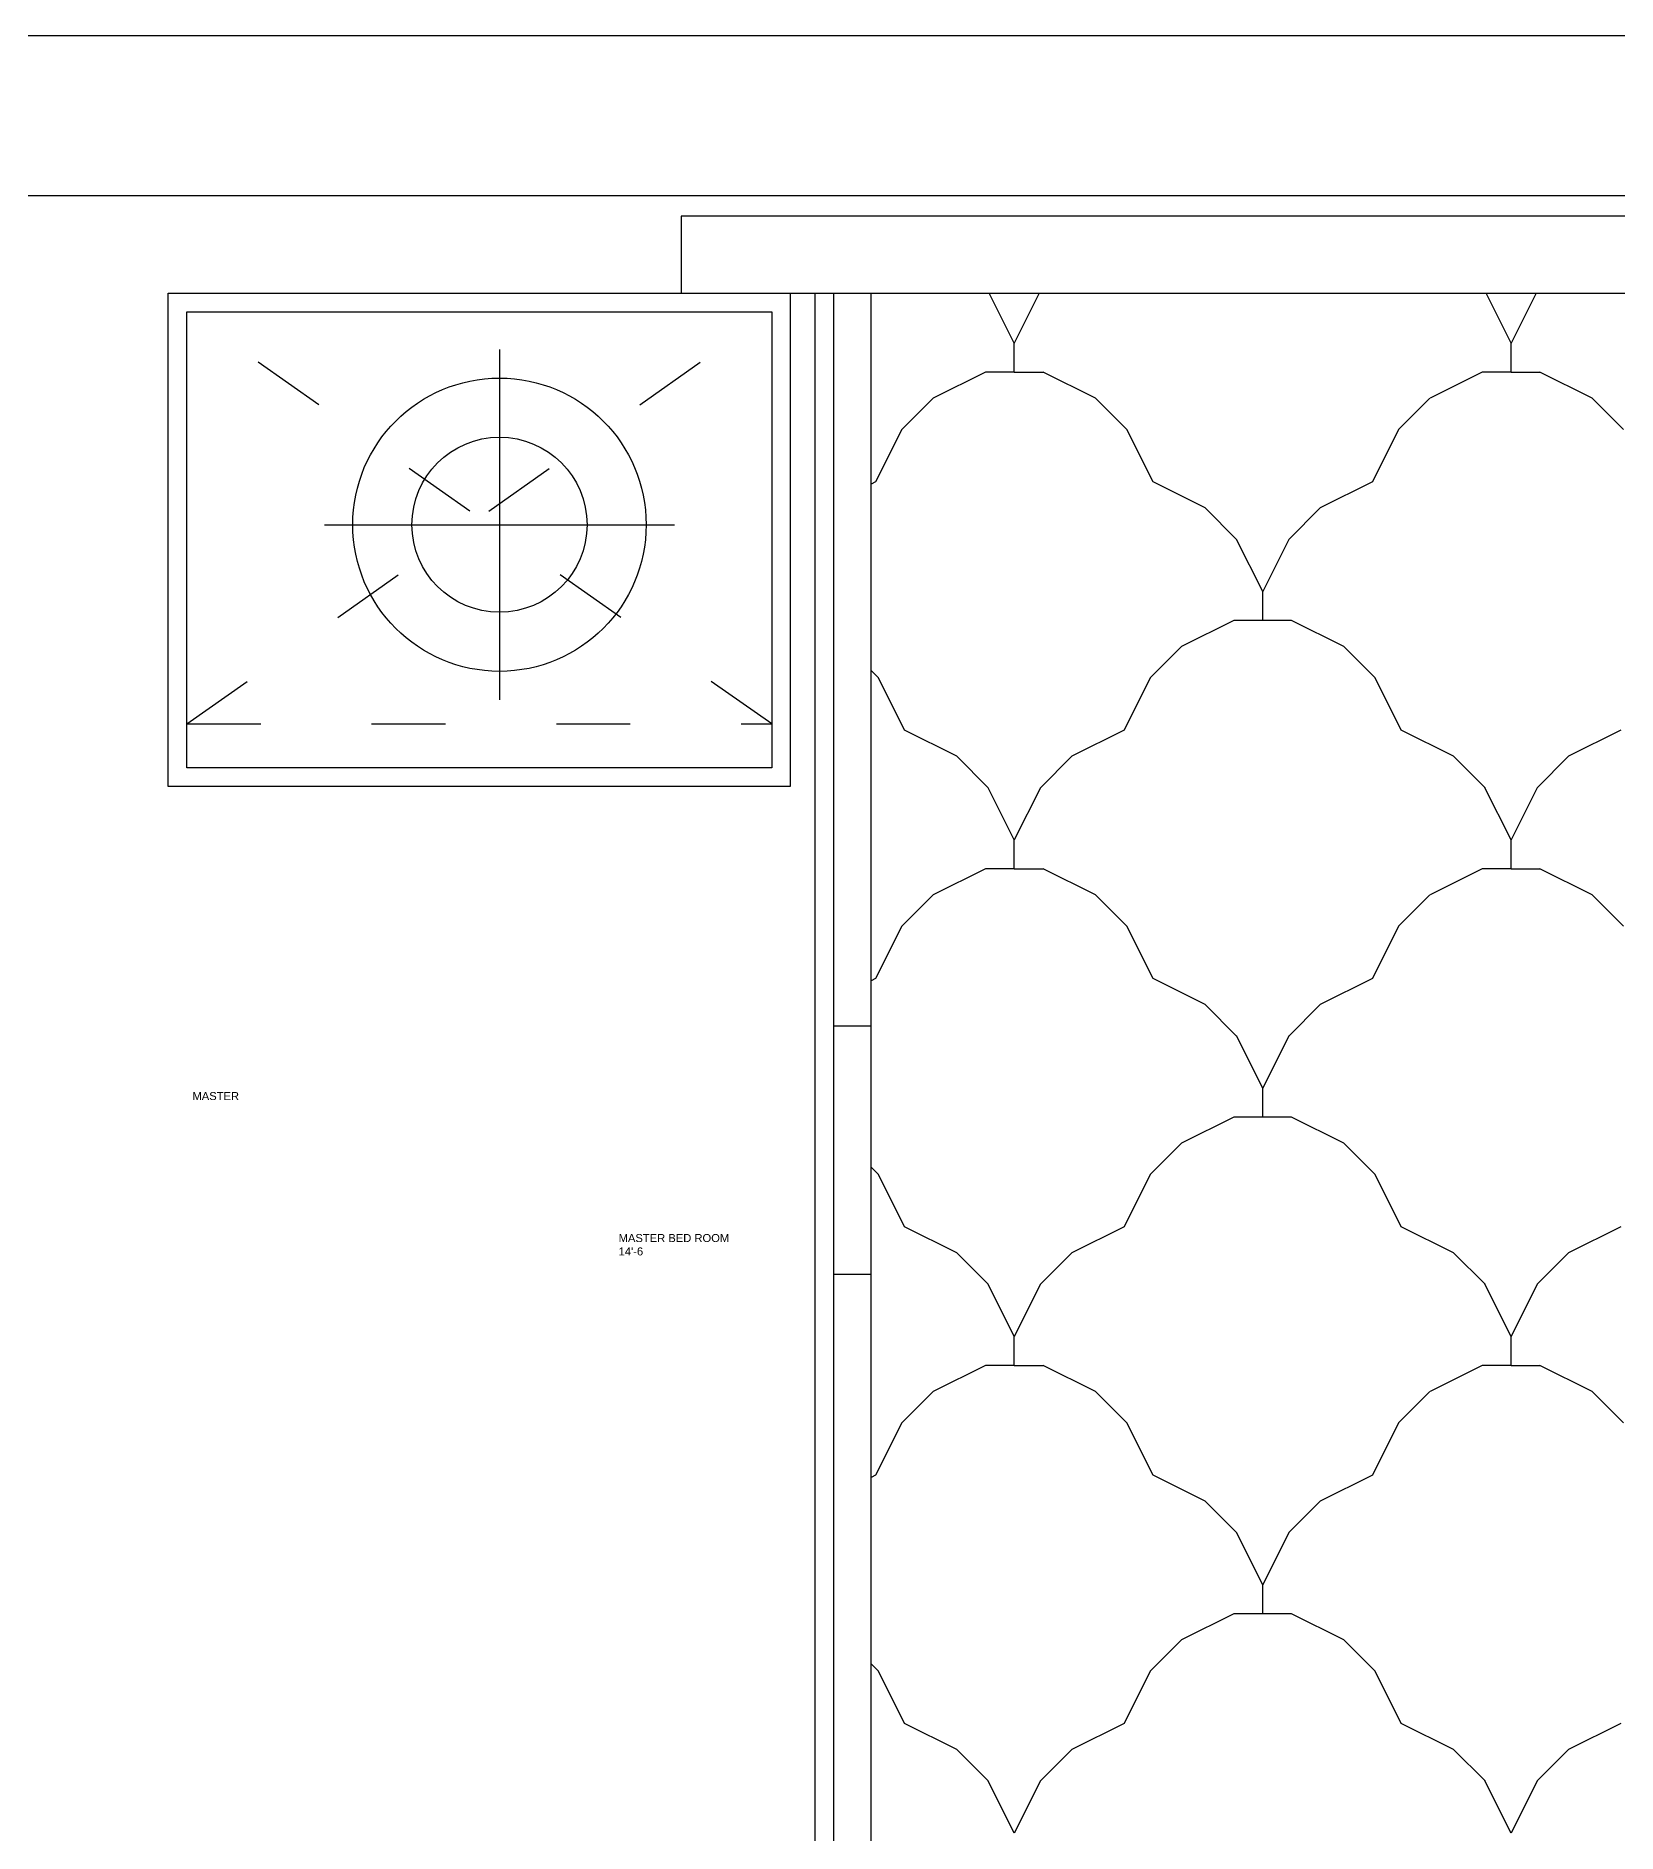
# Model space of a CAD drawing. Header units: inches. Extents: x 6 to 322, y 14 to 629.
# Drawn here: x 45.03 to 84.53, y 574.77 to 619.69 of the extents above; entities that cross this region are included whole.
import ezdxf

# ---------------------------------------------------------------- set-up
doc = ezdxf.new("R2010")
doc.units = ezdxf.units.IN
doc.header["$MEASUREMENT"] = 0
doc.linetypes.add('ACAD_ISO02W100', pattern=[15, 12, -3])
doc.linetypes.add('ACAD_ISO03W100', pattern=[30, 12, -18])
doc.styles.get("Standard").update_dxf_attribs({"font": 'arial.ttf'})

# ---------------------------------------------------------------- blocks, each defined once
blk = doc.blocks.new('A$C029D5C69')
for p, q in [((0.4164, 2.0693), (0.4164, 2.0066)), ((2.2315, 2.0693), (0.4164, 2.0693)), ((0, 1.606), (0, 2.0066)), ((0, 2.0066), (0.505, 2.0066)), ((0.4164, 2.0066), (2.2315, 2.0066)), ((0.505, 2.0066), (0.505, 1.606)), ((0.5252, 0.0351), (0.5252, 2.0066)), ((0.5403, 0.0502), (0.5403, 2.0066)), ((0.5706, 0.0805), (0.5706, 2.0066)), ((0.6869, 1.966), (0.6666, 2.0066)), ((0.7072, 2.0066), (0.6869, 1.966)), ((1.0902, 1.966), (1.0699, 2.0066)), ((1.1106, 2.0066), (1.0902, 1.966)), ((0.0151, 1.6211), (0.0151, 1.9915)), ((0.0151, 1.9915), (0.4899, 1.9915)), ((0.4899, 1.9915), (0.4899, 1.6211)), ((0.2689, 1.9609), (0.2689, 1.6764)), ((0.6869, 1.9425), (0.6869, 1.966)), ((0.6869, 1.9425), (0.6869, 1.966)), ((1.0902, 1.9425), (1.0902, 1.966)), ((1.0902, 1.9425), (1.0902, 1.966)), ((0.6634, 1.9425), (0.621, 1.9213)), ((0.6634, 1.9425), (0.621, 1.9213)), ((0.6869, 1.9425), (0.6634, 1.9425)), ((0.6869, 1.9425), (0.7104, 1.9425)), ((0.7528, 1.9213), (0.7104, 1.9425)), ((0.7528, 1.9213), (0.7104, 1.9425)), ((1.0668, 1.9425), (1.0244, 1.9213)), ((1.0668, 1.9425), (1.0244, 1.9213)), ((1.0902, 1.9425), (1.0668, 1.9425)), ((1.0902, 1.9425), (1.1137, 1.9425)), ((1.1561, 1.9213), (1.1137, 1.9425)), ((1.1561, 1.9213), (1.1137, 1.9425)), ((0.621, 1.9213), (0.5955, 1.8958)), ((0.7783, 1.8958), (0.7528, 1.9213)), ((1.0243, 1.9213), (0.9988, 1.8958)), ((1.1816, 1.8958), (1.1561, 1.9213)), ((0.5955, 1.8958), (0.5743, 1.8534)), ((0.7995, 1.8534), (0.7783, 1.8958)), ((0.9989, 1.8958), (0.9777, 1.8534)), ((0.5743, 1.8534), (0.5706, 1.8515)), ((0.5743, 1.8534), (0.5706, 1.8515)), ((0.8419, 1.8322), (0.7995, 1.8534)), ((0.8419, 1.8322), (0.7995, 1.8534)), ((0.9777, 1.8534), (0.9353, 1.8322)), ((0.9777, 1.8534), (0.9353, 1.8322)), ((0.8674, 1.8067), (0.8419, 1.8322)), ((0.9352, 1.8322), (0.9097, 1.8067)), ((0.1267, 1.8186), (0.4111, 1.8186)), ((0.8886, 1.7643), (0.8674, 1.8067)), ((0.9098, 1.8067), (0.8886, 1.7643)), ((0.8886, 1.7408), (0.8886, 1.7643)), ((0.8651, 1.7408), (0.8227, 1.7196)), ((0.8651, 1.7408), (0.8227, 1.7196)), ((0.912, 1.7408), (0.8651, 1.7408)), ((0.9544, 1.7196), (0.912, 1.7408)), ((0.9544, 1.7196), (0.912, 1.7408)), ((0.8227, 1.7196), (0.7972, 1.6941)), ((0.98, 1.6941), (0.9545, 1.7196)), ((0.5766, 1.6941), (0.5706, 1.7002)), ((0.5978, 1.6517), (0.5766, 1.6941)), ((0.7972, 1.6941), (0.776, 1.6517)), ((1.0011, 1.6517), (0.9799, 1.6941)), ((0.6402, 1.6305), (0.5978, 1.6517)), ((0.6402, 1.6305), (0.5978, 1.6517)), ((0.776, 1.6517), (0.7336, 1.6305)), ((0.776, 1.6517), (0.7336, 1.6305)), ((1.0435, 1.6305), (1.0011, 1.6517)), ((1.0435, 1.6305), (1.0011, 1.6517)), ((1.1793, 1.6517), (1.1369, 1.6305)), ((1.1793, 1.6517), (1.1369, 1.6305)), ((0.4899, 1.6211), (0.0151, 1.6211)), ((0.6657, 1.605), (0.6402, 1.6305)), ((0.7336, 1.6305), (0.7081, 1.605)), ((1.0691, 1.605), (1.0436, 1.6305)), ((1.1369, 1.6305), (1.1114, 1.605)), ((0.505, 1.606), (0, 1.606)), ((0.6869, 1.5626), (0.6657, 1.605)), ((0.7081, 1.605), (0.6869, 1.5626)), ((1.0902, 1.5626), (1.069, 1.605)), ((1.1114, 1.605), (1.0902, 1.5626)), ((0.6869, 1.5392), (0.6869, 1.5626)), ((0.6869, 1.5392), (0.6869, 1.5626)), ((1.0902, 1.5392), (1.0902, 1.5626)), ((1.0902, 1.5392), (1.0902, 1.5626)), ((0.6634, 1.5391), (0.621, 1.5179)), ((0.6634, 1.5391), (0.621, 1.5179)), ((0.6869, 1.5392), (0.6634, 1.5392)), ((0.6869, 1.5392), (0.7104, 1.5392)), ((0.7528, 1.5179), (0.7104, 1.5391)), ((0.7528, 1.5179), (0.7104, 1.5391)), ((1.0668, 1.5391), (1.0244, 1.5179)), ((1.0668, 1.5391), (1.0244, 1.5179)), ((1.0902, 1.5392), (1.0668, 1.5392)), ((1.0902, 1.5392), (1.1137, 1.5392)), ((1.1561, 1.5179), (1.1137, 1.5391)), ((1.1561, 1.5179), (1.1137, 1.5391)), ((0.621, 1.5179), (0.5955, 1.4924)), ((0.7783, 1.4924), (0.7528, 1.5179)), ((1.0243, 1.5179), (0.9988, 1.4924)), ((1.1816, 1.4924), (1.1561, 1.5179)), ((0.5955, 1.4925), (0.5743, 1.4501)), ((0.7995, 1.4501), (0.7783, 1.4925)), ((0.9989, 1.4925), (0.9777, 1.4501)), ((0.5743, 1.45), (0.5706, 1.4481)), ((0.5743, 1.45), (0.5706, 1.4481)), ((0.8419, 1.4288), (0.7995, 1.45)), ((0.8419, 1.4288), (0.7995, 1.45)), ((0.9777, 1.45), (0.9353, 1.4288)), ((0.9777, 1.45), (0.9353, 1.4288)), ((0.8674, 1.4033), (0.8419, 1.4288)), ((0.9352, 1.4288), (0.9097, 1.4033)), ((0.5403, 1.4117), (0.5706, 1.4117)), ((0.8886, 1.361), (0.8674, 1.4034)), ((0.9098, 1.4034), (0.8886, 1.361)), ((0.8886, 1.3375), (0.8886, 1.3609)), ((0.8651, 1.3374), (0.8227, 1.3162)), ((0.8651, 1.3374), (0.8227, 1.3162)), ((0.912, 1.3375), (0.8651, 1.3375)), ((0.9544, 1.3162), (0.912, 1.3374)), ((0.9544, 1.3162), (0.912, 1.3374)), ((0.8227, 1.3163), (0.7972, 1.2908)), ((0.98, 1.2908), (0.9545, 1.3163)), ((0.5766, 1.2908), (0.5706, 1.2968)), ((0.5978, 1.2484), (0.5766, 1.2908)), ((0.7972, 1.2908), (0.776, 1.2484)), ((1.0011, 1.2484), (0.9799, 1.2908)), ((0.6402, 1.2271), (0.5978, 1.2483)), ((0.6402, 1.2271), (0.5978, 1.2483)), ((0.776, 1.2483), (0.7336, 1.2271)), ((0.776, 1.2483), (0.7336, 1.2271)), ((1.0435, 1.2271), (1.0011, 1.2483)), ((1.0435, 1.2271), (1.0011, 1.2483)), ((1.1793, 1.2483), (1.1369, 1.2271)), ((1.1793, 1.2483), (1.1369, 1.2271)), ((0.6657, 1.2017), (0.6402, 1.2272)), ((0.7336, 1.2272), (0.7081, 1.2017)), ((1.0691, 1.2017), (1.0436, 1.2272)), ((1.1369, 1.2272), (1.1114, 1.2017)), ((0.5403, 1.21), (0.5706, 1.21)), ((0.6869, 1.1593), (0.6657, 1.2017)), ((0.7081, 1.2017), (0.6869, 1.1593)), ((1.0902, 1.1593), (1.069, 1.2017)), ((1.1114, 1.2017), (1.0902, 1.1593)), ((0.6869, 1.1358), (0.6869, 1.1593)), ((0.6869, 1.1358), (0.6869, 1.1593)), ((1.0902, 1.1358), (1.0902, 1.1593)), ((1.0902, 1.1358), (1.0902, 1.1593)), ((0.6634, 1.1358), (0.621, 1.1146)), ((0.6634, 1.1358), (0.621, 1.1146)), ((0.6869, 1.1358), (0.6634, 1.1358)), ((0.6869, 1.1358), (0.7104, 1.1358)), ((0.7528, 1.1146), (0.7104, 1.1358)), ((0.7528, 1.1146), (0.7104, 1.1358)), ((1.0668, 1.1358), (1.0244, 1.1146)), ((1.0668, 1.1358), (1.0244, 1.1146)), ((1.0902, 1.1358), (1.0668, 1.1358)), ((1.0902, 1.1358), (1.1137, 1.1358)), ((1.1561, 1.1146), (1.1137, 1.1358)), ((1.1561, 1.1146), (1.1137, 1.1358)), ((0.621, 1.1146), (0.5955, 1.0891)), ((0.7783, 1.0891), (0.7528, 1.1146)), ((1.0243, 1.1146), (0.9988, 1.0891)), ((1.1816, 1.0891), (1.1561, 1.1146)), ((0.5955, 1.0891), (0.5743, 1.0467)), ((0.7995, 1.0467), (0.7783, 1.0891)), ((0.9989, 1.0891), (0.9777, 1.0467)), ((0.5743, 1.0467), (0.5706, 1.0448)), ((0.5743, 1.0467), (0.5706, 1.0448)), ((0.8419, 1.0255), (0.7995, 1.0467)), ((0.8419, 1.0255), (0.7995, 1.0467)), ((0.9777, 1.0467), (0.9353, 1.0255)), ((0.9777, 1.0467), (0.9353, 1.0255)), ((0.8674, 1), (0.8419, 1.0255)), ((0.9352, 1.0255), (0.9097, 1)), ((0.8886, 0.9576), (0.8674, 1)), ((0.9098, 1), (0.8886, 0.9576)), ((0.8886, 0.9341), (0.8886, 0.9576)), ((0.8651, 0.9341), (0.8227, 0.9129)), ((0.8651, 0.9341), (0.8227, 0.9129)), ((0.912, 0.9341), (0.8651, 0.9341)), ((0.9544, 0.9129), (0.912, 0.9341)), ((0.9544, 0.9129), (0.912, 0.9341)), ((0.8227, 0.9129), (0.7972, 0.8874)), ((0.98, 0.8874), (0.9545, 0.9129)), ((0.5766, 0.8874), (0.5706, 0.8935)), ((0.5978, 0.845), (0.5766, 0.8874)), ((0.7972, 0.8874), (0.776, 0.845)), ((1.0011, 0.845), (0.9799, 0.8874)), ((0.6402, 0.8238), (0.5978, 0.845)), ((0.6402, 0.8238), (0.5978, 0.845)), ((0.776, 0.845), (0.7336, 0.8238)), ((0.776, 0.845), (0.7336, 0.8238)), ((1.0435, 0.8238), (1.0011, 0.845)), ((1.0435, 0.8238), (1.0011, 0.845)), ((1.1793, 0.845), (1.1369, 0.8238)), ((1.1793, 0.845), (1.1369, 0.8238)), ((0.6657, 0.7983), (0.6402, 0.8238)), ((0.7336, 0.8238), (0.7081, 0.7983)), ((1.0691, 0.7983), (1.0436, 0.8238)), ((1.1369, 0.8238), (1.1114, 0.7983)), ((0.6869, 0.7559), (0.6657, 0.7983)), ((0.7081, 0.7983), (0.6869, 0.7559)), ((1.0902, 0.7559), (1.069, 0.7983)), ((1.1114, 0.7983), (1.0902, 0.7559))]:
    blk.add_line(p, q)
at = {"linetype": 'ACAD_ISO03W100', "ltscale": 0.005}
for p, q in [((0.4899, 1.6568), (0.0151, 1.9915)), ((0.0151, 1.6568), (0.4899, 1.9915)), ((0.0151, 1.6568), (0.4899, 1.6568))]:
    blk.add_line(p, q, dxfattribs=at)
for radius in [0.1191, 0.0711]:
    blk.add_circle((0.2689, 1.8186), radius)

msp = doc.modelspace()

# ---------------------------------------------------------------- linework, layer by layer
msp.add_line((307.543, 615.69), (15.543, 615.69))
msp.add_lwpolyline([(11.543, 19.69), (311.543, 19.69), (311.543, 619.69), (11.543, 619.69)], close=True)

# ---------------------------------------------------------------- block references
at = {"linetype": 'ACAD_ISO02W100', "xscale": 30.77371821344093, "yscale": 30.77371821344093, "zscale": 30.77371821344093}
msp.add_blockref('A$C029D5C69', (48.336, 551.508), dxfattribs=at)

# ---------------------------------------------------------------- texts
at = {"linetype": 'ACAD_ISO02W100', "char_height": 0.2, "attachment_point": 1}
for s, width, insert in [('MASTER ', 85.37817, (48.94, 593.292)), ("MASTER BED ROOM\\P14'-6", 62.35303, (59.588, 589.743))]:
    msp.add_mtext_dynamic_manual_height_columns(s, width=width, gutter_width=1, heights=[0], dxfattribs=dict(at, insert=insert))

doc.saveas('drawing.dxf')
